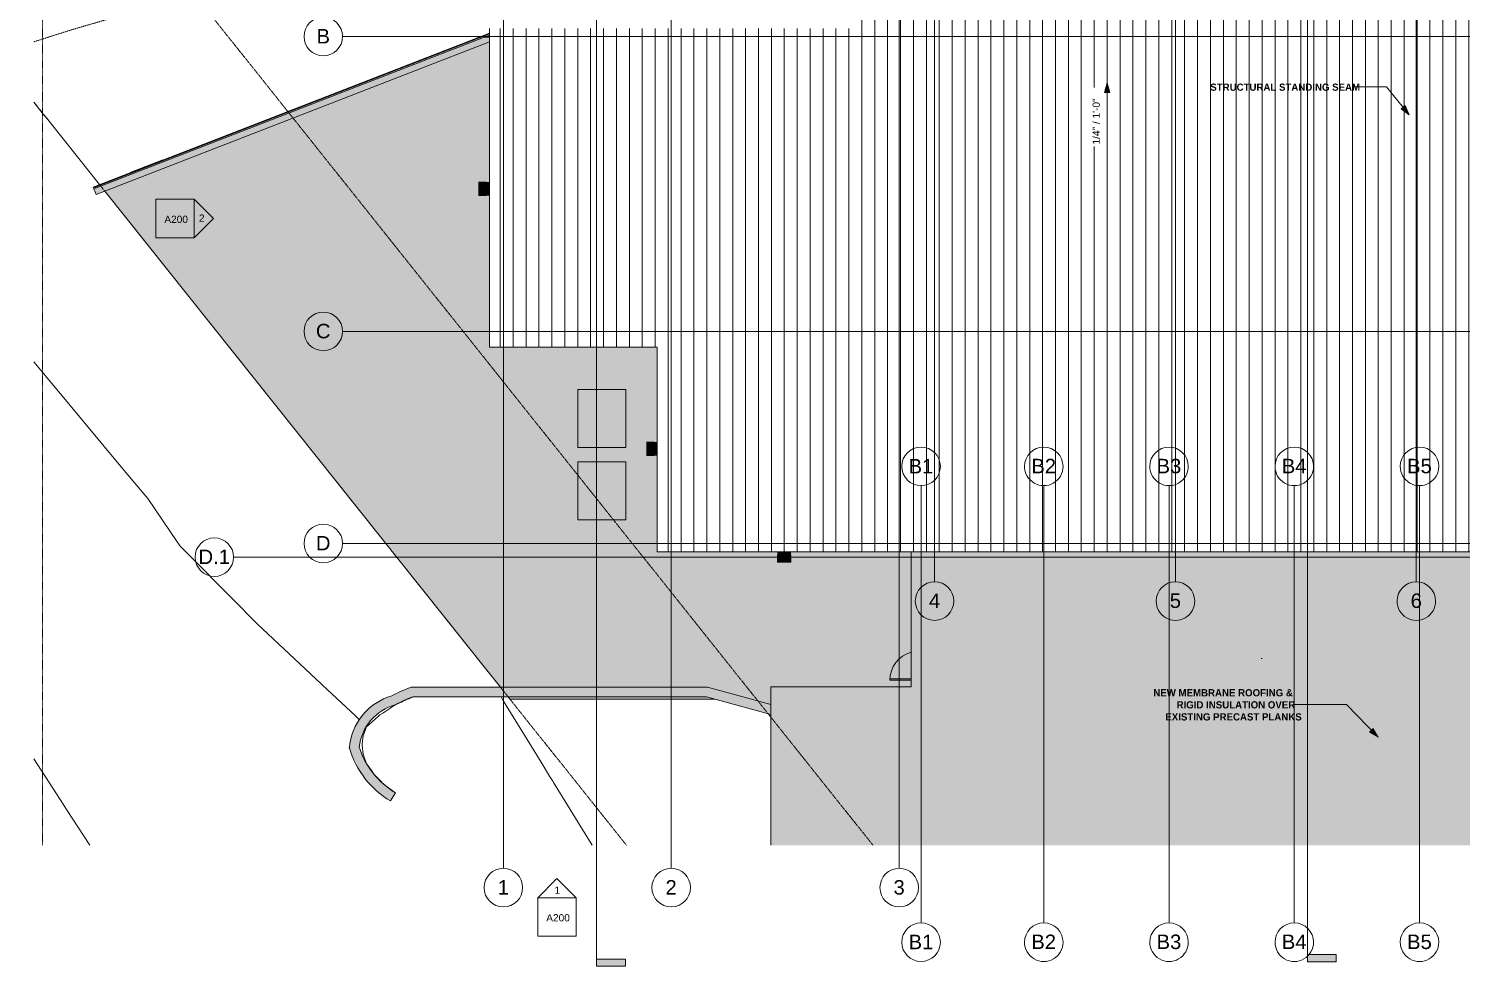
# Model space of a CAD drawing. Header units: inches. Extents: x -4141 to -1335, y 10291 to 12101.
# Drawn here: x -4141 to -2357, y 10291 to 11458 of the extents above; entities that cross this region are included whole.
import ezdxf

# ---------------------------------------------------------------- set-up
doc = ezdxf.new("R2010")
doc.units = ezdxf.units.IN
doc.header["$MEASUREMENT"] = 0
for name, pattern in [('Aligning Line 1_8_', [0.25, 0.125, -0.125]), ('Dash 1_16_', [0.125, 0.0625, -0.0625]), ('Double Dash 3_8_', [1, 0.375, -0.125, 0.125, -0.125, 0.125, -0.125]), ('Grid Line 1_2_', [0.875, 0.5, -0.125, 0.125, -0.125])]:
    doc.linetypes.add(name, pattern=pattern)
for name, color, linetype, lineweight in [('A-DOOR', 31, 'Continuous', 13), ('A-FLOR-HRAL', 11, 'Continuous', 9), ('A-GENM', 5, 'Continuous', 9), ('A-ROOF', 132, 'Continuous', 13), ('A-ROOF-PATT', 132, 'Continuous', 9), ('A-WALL', 113, 'Continuous', 13), ('C-BLDG-PADS', 91, 'Continuous', 13), ('C-PROP-LINE', 91, 'Double Dash 3_8_', 9), ('C-TOPO', 7, 'Continuous', 9), ('E-LITE-EQPM', 33, 'Continuous', 9), ('G-ANNO-DIMS', 111, 'Continuous', 9), ('G-ANNO-SYMB', 111, 'Aligning Line 1_8_', 9), ('G-ANNO-TEXT', 231, 'Continuous', 9), ('Q-SPCQ', 91, 'Continuous', 9), ('S-FNDN', 32, 'Continuous', 13), ('S-GRID', 1, 'Continuous', 9), ('S-GRID-IDEN', 1, 'Continuous', 9)]:
    doc.layers.add(name, color=color, linetype=linetype, lineweight=lineweight)
doc.styles.add('Arial', font='arial.ttf', dxfattribs={"height": 18})
doc.styles.add('Arial_1', font='arial.ttf', dxfattribs={"height": 9})
doc.styles.add('Century Gothic_B', font='GOTHICB.TTF', dxfattribs={"height": 9})

# ---------------------------------------------------------------- blocks, each defined once
blk = doc.blocks.new('Railing - Lapeyre - 1 1_2_ Post-V2-FLOOR PLAN - ROOF PLAN')
at = {"layer": 'A-FLOR-HRAL'}
blk.add_hatch(color=253, dxfattribs=at).paths.add_polyline_path([(-0.7, 0.2), (-0.7, 0), (0.8, 0), (0.7, 0.3), (0.6, 0.5), (0.5, 0.5), (0.3, 0.7), (0.2, 0.7), (0, 0.7), (-0.2, 0.7), (-0.4, 0.6), (-0.6, 0.5), (-0.7, 0.3), (-0.7, 0.2)], flags=0)
at = {"layer": 'A-FLOR-HRAL', "color": 8}
blk.add_arc((0, 0), 0.75, 360, 180, dxfattribs=at)
blk = doc.blocks.new('Railing - Railing-1341484-FLOOR PLAN - ROOF PLAN')
at = {"layer": 'A-FLOR-HRAL'}
blk.add_hatch(color=253, dxfattribs=at).paths.add_polyline_path([(-4058.1, 11259.6), (-3567.6, 11450.1), (-3567.6, 11451.7), (-4058.6, 11261), (-4058.1, 11259.6)], flags=0)
at = {"layer": 'A-FLOR-HRAL', "color": 8}
for p, q in [((-3567.6, 11451.7), (-4058.6, 11261)), ((-4058.1, 11259.6), (-3567.6, 11450)), ((-4058.1, 11259.6), (-4058.6, 11261))]:
    blk.add_line(p, q, dxfattribs=at)
at = {"rotation": 111.2193858935049}
blk.add_blockref('Railing - Lapeyre - 1 1_2_ Post-V2-FLOOR PLAN - ROOF PLAN', (-4058.4, 11260.3), dxfattribs=at)
blk = doc.blocks.new('Trash_Bin_3753 - 6-Yard Bin-1391954-FLOOR PLAN - ROOF PLAN')
at = {"layer": 'Q-SPCQ'}
blk.add_hatch(color=253, dxfattribs=at).paths.add_polyline_path([(36, 30), (-36, 30), (-36, -30), (36, -30), (36, -2.2)], flags=0)
at = {"layer": 'Q-SPCQ', "color": 8}
for p, q in [((-36, -30), (-36, 30)), ((-36, 30), (36, 30)), ((36, 30), (36, -30)), ((-36, -30), (36, -30))]:
    blk.add_line(p, q, dxfattribs=at)
blk = doc.blocks.new('Turning Radius - Semi - 42ft axle to axle - Turning Radius - Semi - 42ft axle to axle-1546870-FLOOR PLAN - ROOF PLAN')
at = {"layer": 'A-GENM', "color": 8, "linetype": 'Dash 1_16_'}
for p, q in [((426.2, 1436.6), (426.3, 1437.8)), ((-540, 821.2), (-540, 801.7)), ((-438, 821.2), (-438, 801.7)), ((-549.2, 792), (-568.7, 792)), ((-540, 792), (-540, 165.6)), ((-438, 792), (-540, 792)), ((-438, 165.6), (-438, 792)), ((-530.8, 768), (-537.8, 768)), ((-516.8, 768), (-523.9, 768)), ((-454.1, 768), (-461.2, 768)), ((-440.2, 768), (-447.2, 768)), ((-540, 761.8), (-540, 730.2)), ((-528.6, 730.2), (-528.6, 761.8)), ((-526.1, 761.8), (-526.1, 730.2)), ((-514.6, 730.2), (-514.6, 761.8)), ((-463.4, 761.8), (-463.4, 730.2)), ((-451.9, 730.2), (-451.9, 761.8)), ((-449.4, 761.8), (-449.4, 730.2)), ((-438, 730.2), (-438, 761.8)), ((-549.2, 720), (-568.7, 720)), ((-537.8, 724), (-530.8, 724)), ((-530.8, 716), (-537.8, 716)), ((-523.9, 724), (-516.8, 724)), ((-516.8, 716), (-523.9, 716)), ((-461.2, 724), (-454.1, 724)), ((-454.1, 716), (-461.2, 716)), ((-447.2, 724), (-440.2, 724)), ((-440.2, 716), (-447.2, 716)), ((-540, 709.8), (-540, 678.2)), ((-528.6, 678.2), (-528.6, 709.8)), ((-526.1, 709.8), (-526.1, 678.2)), ((-514.6, 678.2), (-514.6, 709.8)), ((-463.4, 709.8), (-463.4, 678.2)), ((-451.9, 678.2), (-451.9, 709.8)), ((-449.4, 709.8), (-449.4, 678.2)), ((-438, 678.2), (-438, 709.8)), ((-537.8, 672), (-530.8, 672)), ((-523.9, 672), (-516.8, 672)), ((-461.2, 672), (-454.1, 672)), ((-447.2, 672), (-440.2, 672)), ((-540, 257.8), (-540, 226.2)), ((-530.8, 264), (-537.8, 264)), ((-528.6, 226.2), (-528.6, 257.8)), ((-526.1, 257.8), (-526.1, 226.2)), ((-516.8, 264), (-523.9, 264)), ((-514.6, 226.2), (-514.6, 257.8)), ((-506, 266.4), (-506, 84)), ((-472, 266.4), (-506, 266.4)), ((-472, 84), (-472, 266.4)), ((-463.4, 257.8), (-463.4, 226.2)), ((-454.1, 264), (-461.2, 264)), ((-451.9, 226.2), (-451.9, 257.8)), ((-449.4, 257.8), (-449.4, 226.2)), ((-440.2, 264), (-447.2, 264)), ((-438, 226.2), (-438, 257.8)), ((-549.2, 216), (-568.7, 216)), ((-537.8, 220), (-530.8, 220)), ((-523.9, 220), (-516.8, 220)), ((-461.2, 220), (-454.1, 220)), ((-447.2, 220), (-440.2, 220)), ((-540, 205.8), (-540, 174.2)), ((-530.8, 212), (-537.8, 212)), ((-528.6, 174.2), (-528.6, 205.8)), ((-526.1, 205.8), (-526.1, 174.2)), ((-516.8, 212), (-523.9, 212)), ((-514.6, 174.2), (-514.6, 205.8)), ((-463.4, 205.8), (-463.4, 174.2)), ((-454.1, 212), (-461.2, 212)), ((-451.9, 174.2), (-451.9, 205.8)), ((-449.4, 205.8), (-449.4, 174.2)), ((-440.2, 212), (-447.2, 212)), ((-438, 174.2), (-438, 205.8)), ((-540, 165.6), (-438, 165.6)), ((-537.8, 168), (-530.8, 168)), ((-523.9, 168), (-516.8, 168)), ((-461.2, 168), (-454.1, 168)), ((-447.2, 168), (-440.2, 168)), ((-540, 84), (-540, -36)), ((-438, 84), (-540, 84)), ((-506, 84), (-472, 84)), ((-438, -36), (-438, 84)), ((-530.8, 22), (-537.8, 22)), ((-440.2, 22), (-447.2, 22)), ((-540, 15.8), (-540, -15.8)), ((-528.6, -15.8), (-528.6, 15.8)), ((-449.4, 15.8), (-449.4, -15.8)), ((-438, -15.8), (-438, 15.8)), ((-537.8, -22), (-530.8, -22)), ((-447.2, -22), (-440.2, -22)), ((-549.2, -36), (-568.7, -36)), ((-540, -36), (-438, -36))]:
    blk.add_line(p, q, dxfattribs=at)
blk.add_circle((-489, 216), 12.8, dxfattribs=at)
for centre, radius, start, end in [((-529, 762.3), 11, 150.6297, 182.5082), ((-537.9, 767.1), 0.919, 81.4433, 135.4264), ((-530.6, 767.1), 0.919, 44.5736, 98.5565), ((-539.6, 762.3), 11, 357.4914, 29.3702), ((-515, 762.3), 11, 150.6297, 182.5082), ((-524, 767.1), 0.919, 81.4433, 135.4264), ((-516.7, 767.1), 0.919, 44.5736, 98.5565), ((-525.7, 762.3), 11, 357.4914, 29.3702), ((-452.4, 762.3), 11, 150.6297, 182.5082), ((-461.3, 767.1), 0.919, 81.4433, 135.4264), ((-454, 767.1), 0.919, 44.5736, 98.5565), ((-463, 762.3), 11, 357.4914, 29.3702), ((-438.4, 762.3), 11, 150.6297, 182.5082), ((-447.4, 767.1), 0.919, 81.4433, 135.4264), ((-440.1, 767.1), 0.919, 44.5736, 98.5565), ((-449, 762.3), 11, 357.4914, 29.3702), ((-529, 729.7), 11, 177.4914, 209.3702), ((-529, 710.3), 11, 150.6297, 182.5082), ((-537.9, 724.9), 0.919, 224.5736, 278.5565), ((-537.9, 715.1), 0.919, 81.4433, 135.4264), ((-530.6, 724.9), 0.919, 261.4433, 315.4264), ((-530.6, 715.1), 0.919, 44.5736, 98.5565), ((-539.6, 729.7), 11, 330.6297, 2.5082), ((-539.6, 710.3), 11, 357.4914, 29.3702), ((-515, 729.7), 11, 177.4914, 209.3702), ((-515, 710.3), 11, 150.6297, 182.5082), ((-524, 724.9), 0.919, 224.5736, 278.5565), ((-524, 715.1), 0.919, 81.4433, 135.4264), ((-516.7, 724.9), 0.919, 261.4433, 315.4264), ((-516.7, 715.1), 0.919, 44.5736, 98.5565), ((-525.7, 729.7), 11, 330.6297, 2.5082), ((-525.7, 710.3), 11, 357.4914, 29.3702), ((-452.4, 729.7), 11, 177.4914, 209.3702), ((-452.4, 710.3), 11, 150.6297, 182.5082), ((-461.3, 724.9), 0.919, 224.5736, 278.5565), ((-461.3, 715.1), 0.919, 81.4433, 135.4264), ((-454, 724.9), 0.919, 261.4433, 315.4264), ((-454, 715.1), 0.919, 44.5736, 98.5565), ((-463, 729.7), 11, 330.6297, 2.5082), ((-463, 710.3), 11, 357.4914, 29.3702), ((-438.4, 729.7), 11, 177.4914, 209.3702), ((-438.4, 710.3), 11, 150.6297, 182.5082), ((-447.4, 724.9), 0.919, 224.5736, 278.5565), ((-447.4, 715.1), 0.919, 81.4433, 135.4264), ((-440.1, 724.9), 0.919, 261.4433, 315.4264), ((-440.1, 715.1), 0.919, 44.5736, 98.5565), ((-449, 729.7), 11, 330.6297, 2.5082), ((-449, 710.3), 11, 357.4914, 29.3702), ((-529, 677.7), 11, 177.4914, 209.3702), ((-539.6, 677.7), 11, 330.6297, 2.5082), ((-515, 677.7), 11, 177.4914, 209.3702), ((-525.7, 677.7), 11, 330.6297, 2.5082), ((-452.4, 677.7), 11, 177.4914, 209.3702), ((-463, 677.7), 11, 330.6297, 2.5082), ((-438.4, 677.7), 11, 177.4914, 209.3702), ((-449, 677.7), 11, 330.6297, 2.5082), ((-537.9, 672.9), 0.919, 224.5736, 278.5565), ((-530.6, 672.9), 0.919, 261.4433, 315.4264), ((-524, 672.9), 0.919, 224.5736, 278.5565), ((-516.7, 672.9), 0.919, 261.4433, 315.4264), ((-461.3, 672.9), 0.919, 224.5736, 278.5565), ((-454, 672.9), 0.919, 261.4433, 315.4264), ((-447.4, 672.9), 0.919, 224.5736, 278.5565), ((-440.1, 672.9), 0.919, 261.4433, 315.4264), ((-529, 258.3), 11, 150.6297, 182.5082), ((-537.9, 263.1), 0.919, 81.4433, 135.4264), ((-530.6, 263.1), 0.919, 44.5736, 98.5565), ((-539.6, 258.3), 11, 357.4914, 29.3702), ((-515, 258.3), 11, 150.6297, 182.5082), ((-524, 263.1), 0.919, 81.4433, 135.4264), ((-516.7, 263.1), 0.919, 44.5736, 98.5565), ((-525.7, 258.3), 11, 357.4914, 29.3702), ((-452.4, 258.3), 11, 150.6297, 182.5082), ((-461.3, 263.1), 0.919, 81.4433, 135.4264), ((-454, 263.1), 0.919, 44.5736, 98.5565), ((-463, 258.3), 11, 357.4914, 29.3702), ((-438.4, 258.3), 11, 150.6297, 182.5082), ((-447.4, 263.1), 0.919, 81.4433, 135.4264), ((-440.1, 263.1), 0.919, 44.5736, 98.5565), ((-449, 258.3), 11, 357.4914, 29.3702), ((1359.6, 515), 1795.7, 188.6295, 190.1351), ((-529, 225.7), 11, 177.4836, 209.3702), ((-537.9, 220.9), 0.919, 224.5736, 278.5565), ((-530.6, 220.9), 0.919, 261.4433, 315.4264), ((-539.6, 225.7), 11, 330.6297, 2.5082), ((-515, 225.7), 11, 177.4914, 209.3702), ((-524, 220.9), 0.919, 224.5736, 278.5565), ((-516.7, 220.9), 0.919, 261.4433, 315.4264), ((-525.7, 225.7), 11, 330.6297, 2.5082), ((-452.4, 225.7), 11, 177.4914, 209.3702), ((-461.3, 220.9), 0.919, 224.5736, 278.5565), ((-454, 220.9), 0.919, 261.4433, 315.4264), ((-463, 225.7), 11, 330.6297, 2.5082), ((-438.4, 225.7), 11, 177.4914, 209.3702), ((-447.4, 220.9), 0.919, 224.5736, 278.5565), ((-440.1, 220.9), 0.919, 261.4433, 315.4264), ((-449, 225.7), 11, 330.6297, 2.5082), ((-529, 206.3), 11, 150.6297, 182.5082), ((-537.9, 211.1), 0.919, 81.4433, 135.4264), ((-530.6, 211.1), 0.919, 44.5736, 98.5565), ((-539.6, 206.3), 11, 357.4914, 29.3702), ((-515, 206.3), 11, 150.6297, 182.5082), ((-524, 211.1), 0.919, 81.4433, 135.4264), ((-516.7, 211.1), 0.919, 44.5736, 98.5565), ((-525.7, 206.3), 11, 357.4914, 29.3702), ((-452.4, 206.3), 11, 150.6297, 182.5082), ((-461.3, 211.1), 0.919, 81.4433, 135.4264), ((-454, 211.1), 0.919, 44.5736, 98.5565), ((-463, 206.3), 11, 357.4914, 29.3702), ((-438.4, 206.3), 11, 150.6297, 182.5082), ((-447.4, 211.1), 0.919, 81.4433, 135.4264), ((-440.1, 211.1), 0.919, 44.5736, 98.5565), ((-449, 206.3), 11, 357.4914, 29.3702), ((1295.2, 503.5), 1730.3, 190.1351, 191.669), ((-529, 173.7), 11, 177.483, 209.3702), ((-537.9, 168.9), 0.919, 224.5736, 278.5565), ((-530.6, 168.9), 0.919, 261.4433, 315.4264), ((-539.6, 173.7), 11, 330.6297, 2.5082), ((-515, 173.7), 11, 177.4914, 209.3702), ((-524, 168.9), 0.919, 224.5736, 278.5565), ((-516.7, 168.9), 0.919, 261.4433, 315.4264), ((-525.7, 173.7), 11, 330.6297, 2.5082), ((-452.4, 173.7), 11, 177.4914, 209.3702), ((-461.3, 168.9), 0.919, 224.5736, 278.5565), ((-454, 168.9), 0.919, 261.4433, 315.4264), ((-463, 173.7), 11, 330.6297, 2.5082), ((-438.4, 173.7), 11, 177.4914, 209.3702), ((-447.4, 168.9), 0.919, 224.5736, 278.5565), ((-440.1, 168.9), 0.919, 261.4433, 315.4264), ((-449, 173.7), 11, 330.6297, 2.5082), ((1646.7, 576.1), 2089.2, 191.669, 193.011), ((1369.1, 511.9), 1804.2, 193.011, 194.4551), ((2004.6, 675.8), 2460.6, 194.4551, 195.625), ((-529, 16.3), 11, 150.6297, 182.5095), ((-537.9, 21.1), 0.919, 81.4433, 135.4264), ((-530.6, 21.1), 0.919, 44.5736, 98.5565), ((-539.6, 16.3), 11, 357.4915, 29.3702), ((-438.4, 16.3), 11, 150.6297, 182.5082), ((-447.4, 21.1), 0.919, 81.4433, 135.4264), ((-440.1, 21.1), 0.919, 44.5736, 98.5565), ((-449, 16.3), 11, 357.4915, 29.3702), ((1545.9, 547.5), 1984.2, 195.625, 196.9278), ((-529, -16.3), 11, 177.4902, 209.3702), ((-539.6, -16.3), 11, 330.6297, 2.5082), ((-438.4, -16.3), 11, 177.4915, 209.3702), ((-449, -16.3), 11, 330.6297, 2.5082), ((-537.9, -21.1), 0.919, 224.5736, 278.5565), ((-530.6, -21.1), 0.919, 261.4433, 315.4264), ((-447.4, -21.1), 0.919, 224.5736, 278.5565), ((-440.1, -21.1), 0.919, 261.4433, 315.4264), ((2448.5, 822.2), 2927.8, 196.9278, 197.9313), ((-202.1, -41.6), 337.9, 182.3927, 187.3467), ((128.5, 0.6), 668.5, 184.825, 185.7383), ((-304.4, -42.9), 233.5, 185.7383, 193.7829), ((215.8, 12.3), 759.2, 187.3467, 188.3983), ((1806.2, 614.3), 2252.6, 197.9313, 198.4136)]:
    blk.add_arc(centre, radius, start, end, dxfattribs=at)
blk = doc.blocks.new('Pathway_Cooper_Streetworks_WKP_Pak_Glass - Pathway_Cooper_Streetworks_WKP_Pak_Glass-1556231-FLOOR PLAN - ROOF PLAN')
at = {"layer": 'E-LITE-EQPM'}
for points in [[(-2780.3, 11783.3), (-2768.8, 11783.3), (-2768.8, 11783.7), (-2785.6, 11783.7), (-2785.6, 11783.3), (-2784.6, 11783.3)], [(-2785.6, 11774.6), (-2785.1, 11774.6), (-2785.1, 11774.7), (-2785.1, 11774.7), (-2785.1, 11783), (-2769.3, 11783), (-2769.3, 11774.7), (-2769.3, 11774.7), (-2769.3, 11774.6), (-2768.8, 11774.6), (-2768.8, 11783.3), (-2785.6, 11783.3), (-2785.6, 11774.8)], [(-2785.1, 11782.9), (-2785.1, 11783), (-2769.3, 11783), (-2769.3, 11782.9), (-2769.3, 11782.9), (-2769.3, 11783), (-2785.1, 11783), (-2785.1, 11782.9)], [(-2769.3, 11770.6), (-2769.3, 11783), (-2785.1, 11783), (-2785.1, 11770.6), (-2773.5, 11770.6)]]:
    blk.add_hatch(color=10, dxfattribs=at).paths.add_polyline_path(points, flags=0)
h = blk.add_hatch(color=10, dxfattribs=at)
h.paths.add_polyline_path([(-2785.1, 11774.7), (-2785.1, 11782.9), (-2785.1, 11782.9), (-2785.1, 11774.7)], flags=0)
h.paths.add_polyline_path([(-2769.3, 11774.7), (-2769.3, 11782.9), (-2769.3, 11782.9), (-2769.3, 11774.7)], flags=0)
at = {"layer": 'E-LITE-EQPM', "color": 8}
for p, q in [((-2785.6, 11783.3), (-2785.6, 11783.7)), ((-2768.8, 11783.7), (-2785.6, 11783.7)), ((-2785.6, 11774.6), (-2785.6, 11783.3)), ((-2768.8, 11783.3), (-2785.6, 11783.3)), ((-2785.1, 11782.9), (-2785.1, 11783)), ((-2769.3, 11783), (-2785.1, 11783)), ((-2785.1, 11770.6), (-2785.1, 11783)), ((-2769.3, 11783), (-2785.1, 11783)), ((-2785.1, 11774.7), (-2785.1, 11782.9)), ((-2785.1, 11782.9), (-2785.1, 11782.9)), ((-2769.3, 11783), (-2769.3, 11782.9)), ((-2769.3, 11783), (-2769.3, 11770.6)), ((-2769.3, 11782.9), (-2769.3, 11774.7)), ((-2769.3, 11782.9), (-2769.3, 11782.9)), ((-2768.8, 11783.7), (-2768.8, 11783.3)), ((-2768.8, 11783.3), (-2768.8, 11774.6)), ((-2785.1, 11774.6), (-2785.6, 11774.6)), ((-2785.1, 11774.7), (-2785.1, 11774.7)), ((-2769.3, 11774.7), (-2769.3, 11774.7)), ((-2768.8, 11774.6), (-2769.3, 11774.6))]:
    blk.add_line(p, q, dxfattribs=at)
blk = doc.blocks.new('Door-Passage-Single-Flush1 - 36_ x 84_-1589671-FLOOR PLAN - ROOF PLAN')
at = {"layer": 'A-DOOR', "lineweight": 9}
blk.add_hatch(color=254, dxfattribs=at).paths.add_polyline_path([(18, -12.4), (16.2, -12.4), (16.2, -39.1), (18, -39.1)], flags=0)
for p, q in [((16.2, -39.1), (16.2, -12.4)), ((18, -12.4), (18, -39.1)), ((18, -39.1), (16.2, -39.1))]:
    blk.add_line(p, q, dxfattribs=at)
at = {"layer": 'A-DOOR', "color": 8, "lineweight": 9}
blk.add_arc((18, -3.1), 36, 195.0967, 270, dxfattribs=at)
blk = doc.blocks.new('Family - ___-1416994-FLOOR PLAN - ROOF PLAN')
at = {"layer": 'C-PROP-LINE', "color": 8}
for p, q in [((-3862.7, 12101), (-4135, 11883.7)), ((-4135, 11366.8), (-3396.9, 10441.8))]:
    blk.add_line(p, q, dxfattribs=at)
blk = doc.blocks.new('Family - ___-1442676-FLOOR PLAN - ROOF PLAN')
at = {"layer": 'C-PROP-LINE', "color": 8}
for p, q in [((-3747.3, 12101), (-4135, 11791.6)), ((-4135, 11751.5), (-3089.9, 10441.8))]:
    blk.add_line(p, q, dxfattribs=at)
blk = doc.blocks.new('Grid - Grid Head - Circle-50561-FLOOR PLAN - ROOF PLAN')
at = {"layer": 'S-GRID-IDEN'}
for start, end in [(360, 180), (180, 360)]:
    blk.add_arc((0, 0), 0.25, start, end, dxfattribs=at)
blk = doc.blocks.new('Elevation - Detail Number-151647-FLOOR PLAN - ROOF PLAN')
at = {"layer": 'G-ANNO-SYMB', "linetype": 'Continuous'}
for p, q in [((0.25, 0.25), (-0.25, 0.25)), ((-0.25, 0.25), (-0.25, -0.25)), ((0.25, -0.25), (0.25, 0.25)), ((-0.25, -0.25), (0.25, -0.25))]:
    blk.add_line(p, q, dxfattribs=at)
blk = doc.blocks.new('Elevation - Detail Number-151370-FLOOR PLAN - ROOF PLAN')
at = {"layer": 'G-ANNO-SYMB', "linetype": 'Continuous'}
for p, q in [((0, 0.25), (-0.25, 0)), ((0.25, 0), (0, 0.25)), ((-0.25, 0), (0.25, 0))]:
    blk.add_line(p, q, dxfattribs=at)
blk = doc.blocks.new('Section - 3_32_ x 3_8_-54337-FLOOR PLAN - ROOF PLAN')
at = {"layer": 'G-ANNO-SYMB', "linetype": 'Continuous'}
blk.add_hatch(color=256, dxfattribs=at).paths.add_polyline_path([(0, 0.375), (0, 0), (-0.09375, 0), (-0.09375, 0.375)], flags=0)
for p, q in [((0, 0.375), (-0.09375, 0.375)), ((-0.09375, 0.375), (-0.09375, 0)), ((0, 0), (0, 0.375)), ((-0.09375, 0), (0, 0))]:
    blk.add_line(p, q, dxfattribs=at)

msp = doc.modelspace()

# ---------------------------------------------------------------- hatches: boundary and pattern name
at = {"layer": 'A-ROOF'}
for color, points in [(254, [(-3217.2, 10441.8), (-1938.6, 10441.8), (-1938.6, 10800.4), (-3042.2, 10800.4), (-3042.2, 10639), (-3217.2, 10639), (-3217.2, 10545.5)]), (8, [(-3042.2, 10800.4), (-1938.6, 10800.4), (-1938.6, 10807.1), (-3042.2, 10807.1)])]:
    msp.add_hatch(color=color, dxfattribs=at).paths.add_polyline_path(points, flags=0)
at = {"layer": 'A-ROOF-PATT'}
h = msp.add_hatch(dxfattribs=at)
h.set_pattern_fill('FP_1', color=9, style=0, pattern_type=2)
h.set_pattern_definition([(270, (0, 9.729), (16.082, 1e-15), [])])
h.paths.add_polyline_path([(-1585.5, 10807.1), (-1585.5, 11770.6), (-3105.5, 11770.6), (-3105.5, 11458.6), (-3567.6, 11458.6), (-3567.6, 11061.9), (-3358.6, 11061.9), (-3358.6, 10807.1), (-1811.5, 10807.1)], flags=0)
h.paths.add_polyline_path([(-1790.8, 11068.1), (-1799.2, 11068.1), (-1799.2, 11113.9), (-1739.8, 11113.9), (-1739.8, 11068.1), (-1770, 11068.1)], flags=0)
h.paths.add_polyline_path([(-1799.2, 11221.9), (-1799.2, 11267.7), (-1739.8, 11267.7), (-1739.8, 11221.9), (-1790.8, 11221.9)], flags=0)
h.paths.add_polyline_path([(-1770, 11375.7), (-1799.2, 11375.7), (-1799.2, 11421.5), (-1739.8, 11421.5), (-1739.8, 11375.7)], flags=0)
at = {"layer": 'C-BLDG-PADS'}
h = msp.add_hatch(color=253, dxfattribs=at)
h.paths.add_polyline_path([(-3217.2, 10617), (-3217.2, 10639), (-3042.2, 10639), (-3042.2, 10647.2), (-3068.8, 10647.2), (-3068.8, 10649), (-3042.2, 10649), (-3042.2, 10807.1), (-3192.6, 10807.1), (-3192.6, 10803.2), (-3192.1, 10803.2), (-3192.1, 10794.1), (-3208.9, 10794.1), (-3208.9, 10803.2), (-3208.4, 10803.2), (-3208.4, 10807.1), (-3358.6, 10807.1), (-3358.6, 10927.3), (-3362.6, 10927.3), (-3362.6, 10926.8), (-3371.7, 10926.8), (-3371.7, 10943.6), (-3362.6, 10943.6), (-3362.6, 10943.1), (-3358.6, 10943.1), (-3358.6, 11061.9), (-3567.6, 11061.9), (-3567.6, 11251), (-3571.6, 11251), (-3571.6, 11250.5), (-3580.7, 11250.5), (-3580.7, 11267.2), (-3571.6, 11267.2), (-3571.6, 11266.7), (-3567.6, 11266.7), (-3567.6, 11442), (-4046.7, 11256), (-3553.8, 10638.4), (-3295.8, 10638.4), (-3222.2, 10618.4)], flags=0)
h.paths.add_polyline_path([(-3497.3, 10623.6), (-3287.1, 10623.6), (-3297.4, 10626.4), (-3544.2, 10626.4), (-3542, 10623.6), (-3498, 10623.6)], flags=0)
h.paths.add_polyline_path([(-3429.7, 10847), (-3457.5, 10847), (-3457.5, 10919), (-3397.5, 10919), (-3397.5, 10847), (-3427.5, 10847)], flags=0)
h.paths.add_polyline_path([(-3453.5, 10937), (-3457.5, 10937), (-3457.5, 11009), (-3397.5, 11009), (-3397.5, 10937), (-3431.5, 10937)], flags=0)
at = {"layer": 'G-ANNO-TEXT'}
for points in [[(-2422.2, 11351.1), (-2427.2, 11362.4), (-2432.2, 11358.4)], [(-2460.9, 10576.3), (-2466.9, 10587.2), (-2471.5, 10582.7)]]:
    msp.add_hatch(color=256, dxfattribs=at).paths.add_polyline_path(points, flags=0)
at = {"layer": 'S-FNDN'}
for color, points in [(9, [(-4057.5, 11251.8), (-3567.6, 11442), (-3567.6, 11450), (-4058.3, 11259.6), (-4058.6, 11259.6), (-4058.8, 11259.7), (-4058.8, 11259.7), (-4059.1, 11260), (-4059.1, 11260), (-4059.1, 11260.2), (-4059.1, 11260.4), (-4059, 11260.7), (-4058.9, 11260.8), (-4058.7, 11261), (-4058.4, 11261.1), (-3567.6, 11451.7), (-3567.6, 11452.7), (-4061.1, 11261.1), (-4060.1, 11258.5)]), (7, [(-3297.4, 10626.4), (-3295.8, 10638.4), (-3665.2, 10638.4), (-3663.1, 10626.4), (-3305.2, 10626.4)]), (7, [(-3217.2, 10604.6), (-3217.2, 10617), (-3295.8, 10638.4), (-3297.4, 10626.4), (-3222.2, 10606)])]:
    msp.add_hatch(color=color, dxfattribs=at).paths.add_polyline_path(points, flags=0)
at = {"layer": 'S-FNDN', "lineweight": 9}
for points in [[(-3684.5, 10616.7), (-3677.5, 10620.3), (-3670.4, 10623.5), (-3663.1, 10626.4), (-3665.2, 10638.4), (-3673.3, 10635.3), (-3681.3, 10631.8), (-3689, 10627.9), (-3684.9, 10617.7)], [(-3742, 10562.7), (-3729.8, 10563.9), (-3729, 10569.1), (-3727.7, 10574.3), (-3726, 10579.2), (-3723.9, 10584.1), (-3721.4, 10588.7), (-3718.5, 10593.1), (-3715.1, 10597.4), (-3711.6, 10601.1), (-3707.7, 10604.6), (-3703.5, 10607.8), (-3699, 10610.7), (-3694.4, 10613.1), (-3689, 10615.3), (-3684.5, 10616.7), (-3689, 10627.9), (-3694.7, 10626), (-3700.1, 10623.6), (-3705.4, 10620.8), (-3710.4, 10617.6), (-3715.2, 10614), (-3719.9, 10609.8), (-3723.7, 10605.8), (-3727.6, 10601), (-3730.8, 10596.3), (-3733.8, 10591.1), (-3736.3, 10585.7), (-3738.5, 10580.2), (-3740.2, 10574), (-3741.3, 10568.6), (-3741.9, 10563.9)], [(-3690.8, 10496.9), (-3684.6, 10507.2), (-3690.8, 10511.2), (-3695.8, 10514.8), (-3701.4, 10519.6), (-3705.8, 10523.8), (-3710.3, 10528.8), (-3714.6, 10534.2), (-3718.3, 10539.6), (-3721.9, 10545.5), (-3724.9, 10551.4), (-3727.7, 10557.9), (-3729.8, 10563.9), (-3742, 10562.7), (-3739.8, 10555.9), (-3737.1, 10549.3), (-3734.1, 10542.9), (-3730.6, 10536.7), (-3726.8, 10530.7), (-3722.6, 10524.9), (-3718.1, 10519.5), (-3713.2, 10514.3), (-3708, 10509.4), (-3702.5, 10504.9), (-3696.8, 10500.7), (-3690.8, 10496.9)]]:
    msp.add_hatch(color=254, dxfattribs=at).paths.add_polyline_path(points, flags=0)

# ---------------------------------------------------------------- linework, layer by layer
at = {"layer": 'A-ROOF', "color": 8, "lineweight": 9}
for p, q in [((-3567.6, 11061.9), (-3567.6, 11458.6)), ((-3358.6, 11061.9), (-3567.6, 11061.9)), ((-3358.6, 10807.1), (-3358.6, 11061.9)), ((-1585.5, 10807.1), (-3358.6, 10807.1)), ((-3042.2, 10639), (-3042.2, 10807.1)), ((-3042.2, 10800.4), (-1938.6, 10800.4)), ((-3217.2, 10639), (-3042.2, 10639)), ((-3217.2, 10441.8), (-3217.2, 10639))]:
    msp.add_line(p, q, dxfattribs=at)
at = {"layer": 'A-WALL', "color": 8, "lineweight": 9}
for p, q in [((-3567.6, 11452.7), (-3580.4, 11447.8)), ((-3577.6, 11447.8), (-3580.4, 11447.8)), ((-3567.6, 11447.8), (-3573.5, 11447.8))]:
    msp.add_line(p, q, dxfattribs=at)
at = {"layer": 'C-BLDG-PADS', "color": 8, "lineweight": 9}
msp.add_line((-4046.7, 11256), (-3572.4, 10661.7), dxfattribs=at)
at = {"layer": 'C-TOPO', "color": 8}
for p, q in [((-4121.5, 11349.8), (-4135, 11366.8)), ((-4135, 11366.8), (-4121.5, 11349.8)), ((-4119, 11346.8), (-4121.5, 11349.8)), ((-4121.5, 11349.8), (-4119, 11346.8)), ((-3815.7, 11356.4), (-3818.6, 11355.3)), ((-3818.6, 11355.3), (-3815.7, 11356.4)), ((-4111.4, 11337.1), (-4119, 11346.8)), ((-4119, 11346.8), (-4111.4, 11337.1)), ((-4053.2, 11264.2), (-4111.4, 11337.1)), ((-4053.2, 11264.2), (-4111.4, 11337.1)), ((-3974.2, 11294.9), (-4015.1, 11279)), ((-4015.1, 11279), (-3974.2, 11294.9)), ((-4135, 11043.5), (-4122.6, 11028.7)), ((-4122.6, 11028.7), (-4135, 11043.5)), ((-4122.6, 11028.7), (-4120.5, 11026.1)), ((-4120.5, 11026.1), (-4122.6, 11028.7)), ((-4120.5, 11026.1), (-4118.8, 11024.1)), ((-4118.8, 11024.1), (-4120.5, 11026.1)), ((-4118.8, 11024.1), (-4112.1, 11016.1)), ((-4112.1, 11016.1), (-4118.8, 11024.1)), ((-4112.1, 11016.1), (-4026.5, 10913.4)), ((-4026.5, 10913.4), (-4112.1, 11016.1)), ((-4026.5, 10913.4), (-4009.1, 10892.6)), ((-4009.1, 10892.6), (-4026.5, 10913.4)), ((-4009.1, 10892.6), (-4003.7, 10886.1)), ((-4003.7, 10886.1), (-4009.1, 10892.6)), ((-4003.7, 10886.1), (-4002.5, 10884.7)), ((-4002.5, 10884.7), (-4003.7, 10886.1)), ((-4002.5, 10884.7), (-3993.2, 10873.5)), ((-3993.2, 10873.5), (-4002.5, 10884.7)), ((-3993.2, 10873.5), (-3956.5, 10819.5)), ((-3956.5, 10819.5), (-3993.2, 10873.5)), ((-3956.5, 10819.5), (-3952.9, 10814.1)), ((-3952.9, 10814.1), (-3956.5, 10819.5)), ((-3952.9, 10814.1), (-3946.1, 10807.3)), ((-3946.1, 10807.3), (-3952.9, 10814.1)), ((-3946.1, 10807.3), (-3924.3, 10785.4)), ((-3924.3, 10785.4), (-3946.1, 10807.3)), ((-3924.3, 10785.4), (-3906.1, 10767.1)), ((-3906.1, 10767.1), (-3924.3, 10785.4)), ((-3906.1, 10767.1), (-3885.6, 10746.4)), ((-3885.6, 10746.4), (-3906.1, 10767.1)), ((-3885.6, 10746.4), (-3859.3, 10719.9)), ((-3859.3, 10719.9), (-3885.6, 10746.4)), ((-3859.3, 10719.9), (-3857.6, 10718.2)), ((-3857.6, 10718.2), (-3859.3, 10719.9)), ((-3857.6, 10718.2), (-3856.9, 10717.6)), ((-3856.9, 10717.6), (-3857.6, 10718.2)), ((-3856.9, 10717.6), (-3796.9, 10661.2)), ((-3796.9, 10661.2), (-3856.9, 10717.6)), ((-3796.9, 10661.2), (-3769.8, 10635.8)), ((-3769.8, 10635.8), (-3796.9, 10661.2)), ((-3553.8, 10638.5), (-3572.4, 10661.7)), ((-3769.8, 10635.8), (-3734.5, 10602.8)), ((-3734.5, 10602.8), (-3769.8, 10635.8)), ((-3554.1, 10638.4), (-3563.3, 10638.4)), ((-3563.3, 10638.4), (-3554.1, 10638.4)), ((-3553.8, 10638.4), (-3554.1, 10638.4)), ((-3554.1, 10638.4), (-3553.8, 10638.4)), ((-3553.8, 10638.4), (-3553.8, 10638.5)), ((-3689.9, 10613.2), (-3684.4, 10616.8)), ((-3684.4, 10616.8), (-3689.9, 10613.2)), ((-3688.5, 10628.2), (-3688.6, 10628.1)), ((-3688.6, 10628.1), (-3688.5, 10628.2)), ((-3688.3, 10628.3), (-3688.5, 10628.2)), ((-3688.5, 10628.2), (-3688.3, 10628.3)), ((-3684.3, 10616.8), (-3683, 10617.4)), ((-3683, 10617.4), (-3684.3, 10616.8)), ((-3683, 10617.4), (-3681.3, 10618.2)), ((-3681.3, 10618.2), (-3683, 10617.4)), ((-3681.3, 10618.2), (-3679.3, 10619.1)), ((-3679.3, 10619.1), (-3681.3, 10618.2)), ((-3679.3, 10619.1), (-3676.2, 10620.5)), ((-3676.2, 10620.5), (-3679.3, 10619.1)), ((-3676.2, 10620.5), (-3675.9, 10620.6)), ((-3675.9, 10620.6), (-3676.2, 10620.5)), ((-3675.9, 10620.6), (-3672, 10622.4)), ((-3672, 10622.4), (-3675.9, 10620.6)), ((-3672, 10622.4), (-3668.7, 10623.9)), ((-3668.7, 10623.9), (-3672, 10622.4)), ((-3668.7, 10623.9), (-3668, 10624.2)), ((-3668, 10624.2), (-3668.7, 10623.9)), ((-3668, 10624.2), (-3666.1, 10625.1)), ((-3666.1, 10625.1), (-3668, 10624.2)), ((-3666.1, 10625.1), (-3665.2, 10625.4)), ((-3665.2, 10625.4), (-3666.1, 10625.1)), ((-3665.2, 10625.4), (-3663.8, 10626.1)), ((-3663.8, 10626.1), (-3665.2, 10625.4)), ((-3663.8, 10626.1), (-3663.1, 10626.4)), ((-3663.1, 10626.4), (-3663.8, 10626.1)), ((-3553.1, 10626.4), (-3552.3, 10625)), ((-3552.3, 10625), (-3553.1, 10626.4)), ((-3552.3, 10625), (-3549.9, 10621.1)), ((-3549.9, 10621.1), (-3552.3, 10625)), ((-3549.9, 10621.1), (-3503.3, 10545.2)), ((-3503.3, 10545.2), (-3549.9, 10621.1)), ((-3542, 10623.6), (-3544.2, 10626.4)), ((-3539.8, 10623.6), (-3542, 10623.6)), ((-3539.6, 10623.6), (-3539.8, 10623.6)), ((-3539.1, 10623.6), (-3539.6, 10623.6)), ((-3534.2, 10623.6), (-3539.1, 10623.6)), ((-3515.5, 10623.6), (-3534.2, 10623.6)), ((-3507.7, 10623.6), (-3515.5, 10623.6)), ((-3499.3, 10623.6), (-3507.7, 10623.6)), ((-3498, 10623.6), (-3499.3, 10623.6)), ((-3497.3, 10623.6), (-3498, 10623.6)), ((-3495.8, 10623.6), (-3497.3, 10623.6)), ((-3486.5, 10623.6), (-3495.8, 10623.6)), ((-3472.3, 10623.6), (-3486.5, 10623.6)), ((-3468.8, 10623.6), (-3472.3, 10623.6)), ((-3462.7, 10623.6), (-3468.8, 10623.6)), ((-3451.4, 10623.6), (-3462.7, 10623.6)), ((-3437.5, 10623.6), (-3451.4, 10623.6)), ((-3430.9, 10623.6), (-3437.5, 10623.6)), ((-3428.5, 10623.6), (-3430.9, 10623.6)), ((-3422.5, 10623.6), (-3428.5, 10623.6)), ((-3417.6, 10623.6), (-3422.5, 10623.6)), ((-3404.3, 10623.6), (-3417.6, 10623.6)), ((-3395.3, 10623.6), (-3404.3, 10623.6)), ((-3387.8, 10623.6), (-3395.3, 10623.6)), ((-3387, 10623.6), (-3387.8, 10623.6)), ((-3383.3, 10623.6), (-3387, 10623.6)), ((-3382.1, 10623.6), (-3383.3, 10623.6)), ((-3380.2, 10623.6), (-3382.1, 10623.6)), ((-3368.1, 10623.6), (-3380.2, 10623.6)), ((-3345.5, 10623.6), (-3368.1, 10623.6)), ((-3344.2, 10623.6), (-3345.5, 10623.6)), ((-3344.1, 10623.6), (-3344.2, 10623.6)), ((-3342.1, 10623.6), (-3344.1, 10623.6)), ((-3341.3, 10623.6), (-3342.1, 10623.6)), ((-3316.6, 10623.6), (-3341.3, 10623.6)), ((-3305, 10623.6), (-3316.6, 10623.6)), ((-3300.3, 10623.6), (-3305, 10623.6)), ((-3294.8, 10623.6), (-3300.3, 10623.6)), ((-3289.6, 10623.6), (-3294.8, 10623.6)), ((-3289.1, 10623.6), (-3289.6, 10623.6)), ((-3287.1, 10623.6), (-3289.1, 10623.6)), ((-3734.5, 10602.8), (-3729.6, 10598.1)), ((-3729.8, 10598.3), (-3734.5, 10602.8)), ((-3710.3, 10598.3), (-3705, 10603.1)), ((-3705, 10603.1), (-3710.3, 10598.3)), ((-3705, 10603.1), (-3703.9, 10604.1)), ((-3703.9, 10604.1), (-3705, 10603.1)), ((-3703.9, 10604.1), (-3700.3, 10606.4)), ((-3700.3, 10606.4), (-3703.9, 10604.1)), ((-3700.3, 10606.4), (-3691.8, 10612)), ((-3691.8, 10612), (-3700.3, 10606.4)), ((-3691.8, 10612), (-3689.9, 10613.2)), ((-3689.9, 10613.2), (-3691.8, 10612)), ((-3729.8, 10598.3), (-3730.8, 10596.3)), ((-3730.8, 10596.3), (-3729.8, 10598.3)), ((-3729.6, 10598.1), (-3729.8, 10598.3)), ((-3724.9, 10577.8), (-3722.1, 10585.9)), ((-3722.1, 10585.9), (-3724.9, 10577.8)), ((-3722.1, 10585.9), (-3721.2, 10588.6)), ((-3721.2, 10588.6), (-3722.1, 10585.9)), ((-3721.2, 10588.6), (-3713.1, 10595.8)), ((-3713.1, 10595.8), (-3721.2, 10588.6)), ((-3713.1, 10595.8), (-3710.3, 10598.3)), ((-3710.3, 10598.3), (-3713.1, 10595.8)), ((-3741.8, 10564.2), (-3742.1, 10562.9)), ((-3742.1, 10562.9), (-3741.8, 10564.2)), ((-3726.1, 10566.5), (-3726, 10567.2)), ((-3726, 10567.2), (-3726.1, 10566.5)), ((-3726.1, 10565.9), (-3726.1, 10566.5)), ((-3726.1, 10566.5), (-3726.1, 10565.9)), ((-3724.9, 10555.2), (-3726.1, 10565.9)), ((-3726.1, 10565.9), (-3724.9, 10555.2)), ((-3726, 10567.2), (-3725.6, 10571.6)), ((-3725.6, 10571.6), (-3726, 10567.2)), ((-3725.6, 10571.6), (-3724.9, 10577.8)), ((-3724.9, 10577.8), (-3725.6, 10571.6)), ((-4111.2, 10512.7), (-4135, 10549.4)), ((-4135, 10549.4), (-4111.2, 10512.7)), ((-3742.1, 10562.9), (-3742, 10562.7)), ((-3742, 10562.7), (-3742.1, 10562.9)), ((-3736.3, 10547.5), (-3736, 10546.9)), ((-3736, 10546.9), (-3736.3, 10547.5)), ((-3736, 10546.9), (-3735.7, 10546.2)), ((-3735.7, 10546.2), (-3736, 10546.9)), ((-3721.3, 10544.5), (-3724.9, 10555.2)), ((-3724.9, 10555.2), (-3721.3, 10544.5)), ((-3503.3, 10545.2), (-3493.9, 10530)), ((-3493.9, 10530), (-3503.3, 10545.2)), ((-3728, 10532.6), (-3727.7, 10532)), ((-3727.7, 10532), (-3728, 10532.6)), ((-3727.7, 10532), (-3727.4, 10531.7)), ((-3727.4, 10531.7), (-3727.7, 10532)), ((-3714.6, 10534.8), (-3720.9, 10544)), ((-3720.9, 10544), (-3714.6, 10534.8)), ((-3711.6, 10530.4), (-3714.6, 10534.8)), ((-3714.6, 10534.8), (-3711.6, 10530.4)), ((-3707.5, 10526.2), (-3711, 10529.7)), ((-3711, 10529.7), (-3707.5, 10526.2)), ((-3493.9, 10530), (-3492.7, 10527.9)), ((-3492.7, 10527.9), (-3493.9, 10530)), ((-3492.7, 10527.9), (-3490.2, 10524)), ((-3490.2, 10524), (-3492.7, 10527.9)), ((-4098.4, 10493.1), (-4111.2, 10512.7)), ((-4111.2, 10512.7), (-4098.4, 10493.1)), ((-3717.4, 10518.8), (-3717.2, 10518.5)), ((-3717.2, 10518.5), (-3717.4, 10518.8)), ((-3717.2, 10518.5), (-3716.7, 10518)), ((-3716.7, 10518), (-3717.2, 10518.5)), ((-3703.8, 10522.4), (-3707.5, 10526.2)), ((-3707.5, 10526.2), (-3703.8, 10522.4)), ((-3699.3, 10517.8), (-3703.8, 10522.4)), ((-3703.8, 10522.4), (-3699.3, 10517.8)), ((-3685.2, 10507.6), (-3698.4, 10517)), ((-3698.4, 10517), (-3685.2, 10507.6)), ((-3490.2, 10524), (-3488.8, 10521.7)), ((-3488.8, 10521.7), (-3490.2, 10524)), ((-3488.8, 10521.7), (-3487.7, 10519.9)), ((-3487.7, 10519.9), (-3488.8, 10521.7)), ((-3487.7, 10519.9), (-3477.1, 10502.6)), ((-3477.1, 10502.6), (-3487.7, 10519.9)), ((-4094.1, 10486.5), (-4098.4, 10493.1)), ((-4098.4, 10493.1), (-4094.1, 10486.5)), ((-3705.3, 10507.2), (-3704.8, 10506.7)), ((-3704.8, 10506.7), (-3705.3, 10507.2)), ((-3704.8, 10506.7), (-3704.2, 10506.3)), ((-3704.2, 10506.3), (-3704.8, 10506.7)), ((-3684.6, 10507.2), (-3685.2, 10507.6)), ((-3685.2, 10507.6), (-3684.6, 10507.2)), ((-3477.1, 10502.6), (-3460.5, 10475.6)), ((-3460.5, 10475.6), (-3477.1, 10502.6)), ((-4065.1, 10441.8), (-4094.1, 10486.5)), ((-4094.1, 10486.5), (-4065.1, 10441.8)), ((-3460.5, 10475.6), (-3439.8, 10441.8)), ((-3439.8, 10441.8), (-3460.5, 10475.6))]:
    msp.add_line(p, q, dxfattribs=at)
at = {"layer": 'G-ANNO-SYMB', "linetype": 'Continuous'}
for p, q in [((-3434.2, 12017.7), (-3434.2, 10300.1)), ((-2548.9, 12023.4), (-2548.9, 10305.7))]:
    msp.add_line(p, q, dxfattribs=at)
at = {"layer": 'G-ANNO-SYMB'}
msp.add_line((-4124.1, 10441.8), (-4124.1, 11927.3), dxfattribs=at)
at = {"layer": 'G-ANNO-TEXT'}
for p, q in [((-2450.5, 11385.9), (-2490.8, 11385.9)), ((-2422.2, 11351.1), (-2450.5, 11385.9)), ((-2427.2, 11362.4), (-2432.2, 11358.4)), ((-2432.2, 11358.4), (-2422.2, 11351.1)), ((-2422.2, 11351.1), (-2427.2, 11362.4)), ((-2500.1, 10617.1), (-2564.5, 10617.1)), ((-2460.9, 10576.3), (-2500.1, 10617.1)), ((-2466.9, 10587.2), (-2471.5, 10582.7)), ((-2471.5, 10582.7), (-2460.9, 10576.3)), ((-2460.9, 10576.3), (-2466.9, 10587.2))]:
    msp.add_line(p, q, dxfattribs=at)
at = {"layer": 'S-FNDN', "color": 8, "lineweight": 9}
for p, q in [((-4061.1, 11261.1), (-3580.4, 11447.8)), ((-3567.6, 11442), (-4057.5, 11251.8)), ((-4061.1, 11261.1), (-4057.5, 11251.8)), ((-3665.2, 10638.4), (-3295.8, 10638.4)), ((-3295.8, 10638.4), (-3217.2, 10617)), ((-3297.4, 10626.4), (-3663.1, 10626.4)), ((-3217.2, 10604.6), (-3297.4, 10626.4)), ((-3690.8, 10496.9), (-3684.6, 10507.2))]:
    msp.add_line(p, q, dxfattribs=at)
for centre, radius, start, end in [((-3610.9, 10482.6), 165, 109.2161, 118.2795), ((-3668, 10556.7), 74.3, 106.4774, 175.3373), ((-3668, 10556.7), 62.3, 105.3646, 173.3034), ((-3610.9, 10482.6), 153, 109.9631, 118.7561), ((-3632.4, 10595.2), 102.3, 197.781, 239.3035), ((-3632.4, 10595.2), 114.3, 196.5015, 239.3035)]:
    msp.add_arc(centre, radius, start, end, dxfattribs=at)
at = {"layer": 'S-GRID', "linetype": 'Grid Line 1_2_'}
for p, q in [((-2713.2, 11973.4), (-2713.2, 10769.7)), ((-2413.2, 11973.4), (-2413.2, 10769.7)), ((-3550.2, 10413.1), (-3550.2, 11916.7)), ((-3341.2, 10413.1), (-3341.2, 11916.7)), ((-3057.2, 10413.1), (-3057.2, 11916.7)), ((-3013.2, 10769.7), (-3013.2, 11888)), ((-1382.9, 11448.4), (-3750.5, 11448.4)), ((-1382.9, 11081.4), (-3750.5, 11081.4)), ((-3030, 10345.1), (-3030, 10889.4)), ((-2877.2, 10889.4), (-2877.2, 10345.1)), ((-2721.2, 10889.4), (-2721.2, 10345.1)), ((-2565.2, 10889.4), (-2565.2, 10345.1)), ((-2409.2, 10889.4), (-2409.2, 10345.1)), ((-1382.9, 10817.4), (-3750.5, 10817.4)), ((-1382.9, 10800.4), (-3886.2, 10800.4))]:
    msp.add_line(p, q, dxfattribs=at)

# ---------------------------------------------------------------- block references
at = {"layer": 'A-DOOR', "color": 8, "lineweight": 9, "rotation": 269.9999999999996}
msp.add_blockref('Door-Passage-Single-Flush1 - 36_ x 84_-1589671-FLOOR PLAN - ROOF PLAN', (-3029.8, 10665.2), dxfattribs=at)
at = {"layer": 'A-FLOR-HRAL', "color": 8}
msp.add_blockref('Railing - Railing-1341484-FLOOR PLAN - ROOF PLAN', (0, 0), dxfattribs=at)
at = {"layer": 'A-GENM', "color": 8, "rotation": 269.6166508328054}
msp.add_blockref('Turning Radius - Semi - 42ft axle to axle - Turning Radius - Semi - 42ft axle to axle-1546870-FLOOR PLAN - ROOF PLAN', (-4040, 11110.1), dxfattribs=at)
at = {"layer": 'C-PROP-LINE', "color": 8}
for name in ['Family - ___-1416994-FLOOR PLAN - ROOF PLAN', 'Family - ___-1442676-FLOOR PLAN - ROOF PLAN']:
    msp.add_blockref(name, (0, 0), dxfattribs=at)
at = {"layer": 'E-LITE-EQPM', "color": 8}
for p, rotation in [((8203, 14036), 90.00000000000053), ((8412, 13712.4), 90.00000000000053), ((-5977.7, 22577.8), 180)]:
    msp.add_blockref('Pathway_Cooper_Streetworks_WKP_Pak_Glass - Pathway_Cooper_Streetworks_WKP_Pak_Glass-1556231-FLOOR PLAN - ROOF PLAN', p, dxfattribs=dict(at, rotation=rotation))
at = {"layer": 'G-ANNO-SYMB', "linetype": 'Continuous', "xscale": 95.99999999999994, "yscale": 95.99999999999994, "zscale": 95.99999999999994}
for name, p in [('Elevation - Detail Number-151647-FLOOR PLAN - ROOF PLAN', (-3959.1, 11221.9)), ('Elevation - Detail Number-151370-FLOOR PLAN - ROOF PLAN', (-3483.5, 10376.5)), ('Elevation - Detail Number-151647-FLOOR PLAN - ROOF PLAN', (-3483.5, 10352.5))]:
    msp.add_blockref(name, p, dxfattribs=at)
at = {"layer": 'G-ANNO-SYMB', "linetype": 'Continuous', "extrusion": (0, 0, -1), "xscale": 95.99999999999994, "yscale": 95.99999999999994, "zscale": 95.99999999999994}
for name, p, rotation in [('Elevation - Detail Number-151370-FLOOR PLAN - ROOF PLAN', (3935.1, 11221.9), 90.00000000000038), ('Section - 3_32_ x 3_8_-54337-FLOOR PLAN - ROOF PLAN', (3434.2, 10300.1), 90.00000000000053), ('Section - 3_32_ x 3_8_-54337-FLOOR PLAN - ROOF PLAN', (2548.9, 10305.7), 90.00000000000053)]:
    msp.add_blockref(name, p, dxfattribs=dict(at, rotation=rotation))
at = {"layer": 'Q-SPCQ', "color": 8, "rotation": 269.9999999999996}
for p in [(-3427.5, 10973), (-3427.5, 10883)]:
    msp.add_blockref('Trash_Bin_3753 - 6-Yard Bin-1391954-FLOOR PLAN - ROOF PLAN', p, dxfattribs=at)
at = {"layer": 'S-GRID-IDEN', "xscale": 95.99999999999994, "yscale": 95.99999999999994, "zscale": 95.99999999999994}
for p, rotation in [((-3774.5, 11448.4), 89.99999999999964), ((-3774.5, 11081.4), 89.99999999999964), ((-2877.2, 10913.4), 180), ((-2721.2, 10913.4), 180), ((-2565.2, 10913.4), 180), ((-2409.2, 10913.4), 180), ((-3774.5, 10817.4), 89.99999999999964), ((-3910.2, 10800.4), 89.99999999999962), ((-2713.2, 10745.7), 180), ((-2413.2, 10745.7), 180), ((-2877.2, 10321.1), 180), ((-2721.2, 10321.1), 180), ((-2565.2, 10321.1), 180), ((-2409.2, 10321.1), 180)]:
    msp.add_blockref('Grid - Grid Head - Circle-50561-FLOOR PLAN - ROOF PLAN', p, dxfattribs=dict(at, rotation=rotation))
for p in [(-3030, 10913.4), (-3013.2, 10745.7), (-3550.2, 10389.1), (-3341.2, 10389.1), (-3057.2, 10389.1), (-3030, 10321.1)]:
    msp.add_blockref('Grid - Grid Head - Circle-50561-FLOOR PLAN - ROOF PLAN', p, dxfattribs=at)

# ---------------------------------------------------------------- texts
at = {"layer": 'G-ANNO-SYMB', "linetype": 'Continuous', "char_height": 9, "attachment_point": 1, "style": 'Arial_1'}
for s, insert, width in [('A200', (-3972.4, 11225.4), 35.754), ('2', (-3929.3, 11226.9), 8.484), ('1', (-3486.6, 10390.4), 8.484), ('A200', (-3496.8, 10356), 35.754)]:
    msp.add_mtext(s, dxfattribs=dict(at, insert=insert, width=width))
at = {"layer": 'G-ANNO-TEXT', "char_height": 9, "attachment_point": 1, "style": 'Century Gothic_B'}
for s, insert, width in [('STRUCTURAL STANDING SEAM', (-2669.8, 11389.9), 216.948), ('NEW MEMBRANE ROOFING &', (-2740.8, 10636.1), 213.615), ('RIGID INSULATION OVER', (-2711.8, 10621.1), 178.467), ('EXISTING PRECAST PLANKS', (-2725.8, 10606.1), 195.435)]:
    msp.add_mtext(s, dxfattribs=dict(at, insert=insert, width=width))
at = {"layer": 'S-GRID-IDEN', "char_height": 18, "attachment_point": 1, "style": 'Arial'}
for s, insert, width in [('B', (-3782.9, 11457.8), 20.301), ('C', (-3783.7, 11090.8), 22.119), ('B1', (-3045.5, 10922.6), 37.269), ('B2', (-2892.7, 10922.8), 37.269), ('B3', (-2736.7, 10922.8), 37.269), ('B4', (-2580.7, 10922.8), 37.269), ('B5', (-2424.7, 10922.8), 37.269), ('D', (-3783.7, 10826.8), 22.119), ('D.1', (-3929.9, 10809.8), 47.571), ('4', (-3020.3, 10755), 16.968), ('5', (-2720.3, 10755.2), 16.968), ('6', (-2420.3, 10755.2), 16.968), ('1', (-3557.3, 10398.4), 16.968), ('2', (-3348.3, 10398.4), 16.968), ('3', (-3064.3, 10398.4), 16.968), ('B1', (-3045.5, 10330.4), 37.269), ('B2', (-2892.7, 10330.6), 37.269), ('B3', (-2736.7, 10330.6), 37.269), ('B4', (-2580.7, 10330.6), 37.269), ('B5', (-2424.7, 10330.6), 37.269)]:
    msp.add_mtext(s, dxfattribs=dict(at, insert=insert, width=width))

# ---------------------------------------------------------------- next in the draw order: texts
at = {"layer": 'G-ANNO-DIMS', "insert": (-2816.4, 11314), "char_height": 9, "width": 68.646, "attachment_point": 1, "rotation": 90, "line_spacing_factor": 0.941778, "style": 'Arial_1', "bg_fill": 3, "box_fill_scale": 1.25, "bg_fill_color": 256, "bg_fill_true_color": 13158600, "bg_fill_transparency": 0}
msp.add_mtext('1/4" / 1\'-0"', dxfattribs=at)

# ---------------------------------------------------------------- next in the draw order: hatches: boundary and pattern name
at = {"layer": 'G-ANNO-DIMS'}
msp.add_hatch(color=256, dxfattribs=at).paths.add_polyline_path([(-2798.3, 11390.6), (-2801.5, 11378.6), (-2795.1, 11378.6)], flags=0)

# ---------------------------------------------------------------- next in the draw order: linework, layer by layer
for p, q in [((-2798.3, 11390.6), (-2801.5, 11378.6)), ((-2795.1, 11378.6), (-2798.3, 11390.6)), ((-2798.3, 11294.6), (-2798.3, 11390.6)), ((-2801.5, 11378.6), (-2795.1, 11378.6))]:
    msp.add_line(p, q, dxfattribs=at)

doc.saveas('drawing.dxf')
